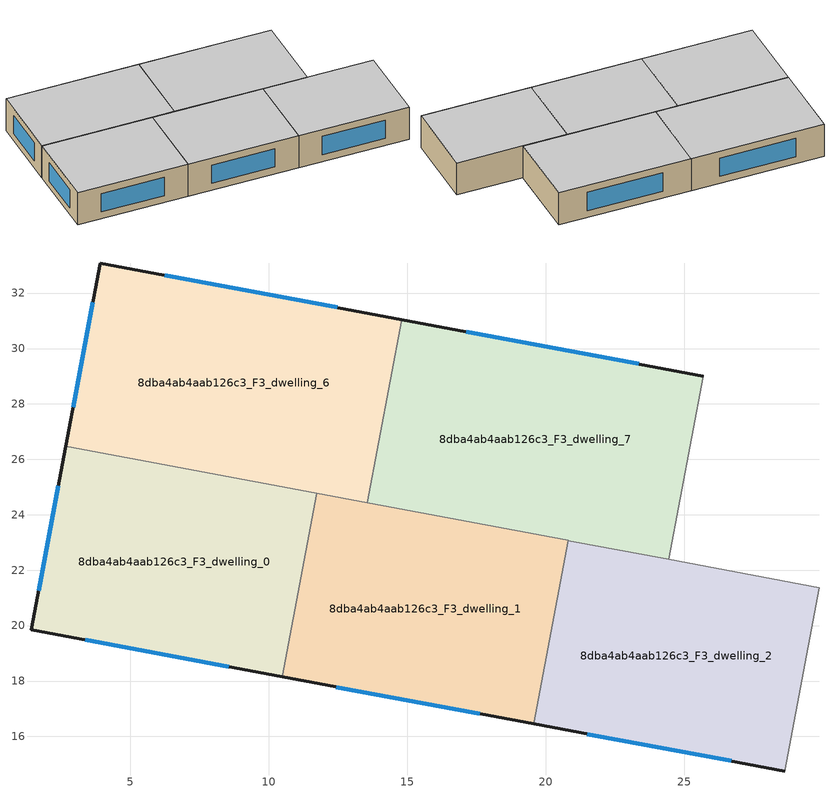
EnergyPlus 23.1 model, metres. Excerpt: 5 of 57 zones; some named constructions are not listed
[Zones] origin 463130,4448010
8dba4ab4aab126c3_F3_dwelling_0
 floor to 8dba4ab4aab126c3_F2_dwelling_0 (EU_floor_Construction): 11.74,24.77 10.5,18.15 1.43,19.84 2.68,26.47 z9
 wall outside (EU_wall_Construction): 2.68,26.47 1.43,19.84 10.5,18.15 z9:12
 wall to 8dba4ab4aab126c3_F3_dwelling_1 (EU_wall_Construction): 10.5,18.15 11.74,24.77 z9:12
 wall to 8dba4ab4aab126c3_F3_dwelling_6 (EU_wall_Construction): 11.74,24.77 2.68,26.47 z9:12
 window (EU_Window_Construction): 3.37,19.48 8.56,18.51 / 2.41,25.05 1.7,21.26 z9.64:11.36
 ceiling to 8dba4ab4aab126c3_F4_dwelling_0 (EU_floor_Construction): 10.5,18.15 11.74,24.77 2.68,26.47 1.43,19.84 z12
8dba4ab4aab126c3_F3_dwelling_1
 floor to 8dba4ab4aab126c3_F2_dwelling_1 (EU_floor_Construction): 20.81,23.07 19.57,16.45 10.5,18.15 11.74,24.77 z9
 wall outside (EU_wall_Construction): 10.5,18.15 19.57,16.45 z9:12
 wall to 8dba4ab4aab126c3_F3_dwelling_2 (EU_wall_Construction): 19.57,16.45 20.81,23.07 z9:12
 wall to 8dba4ab4aab126c3_F3_dwelling_7 (EU_wall_Construction): 20.81,23.07 13.56,24.43 z9:12
 wall to 8dba4ab4aab126c3_F3_dwelling_6 (EU_wall_Construction): 13.57,24.43 11.74,24.77 z9:12
 window (EU_Window_Construction): 12.44,17.78 17.62,16.81 z9.64:11.36
 ceiling to 8dba4ab4aab126c3_F4_dwelling_1 (EU_floor_Construction): 19.57,16.45 20.81,23.07 11.74,24.77 10.5,18.15 z12
8dba4ab4aab126c3_F3_dwelling_2
 floor to 8dba4ab4aab126c3_F2_dwelling_2 (EU_floor_Construction): 29.87,21.37 28.63,14.75 19.57,16.45 20.81,23.07 z9
 wall outside (EU_wall_Construction): 19.57,16.45 28.63,14.75 z9:12
 wall to 8dba4ab4aab126c3_F3_dwelling_3 (EU_wall_Construction): 28.63,14.75 29.87,21.37 z9:12
 wall to 8dba4ab4aab126c3_F3_dwelling_8 (EU_wall_Construction): 29.87,21.37 24.45,22.39 z9:12
 wall to 8dba4ab4aab126c3_F3_dwelling_7 (EU_wall_Construction): 24.45,22.39 20.81,23.07 z9:12
 window (EU_Window_Construction): 21.51,16.09 26.69,15.12 z9.64:11.36
 ceiling to 8dba4ab4aab126c3_F4_dwelling_2 (EU_floor_Construction): 28.63,14.75 29.87,21.37 20.81,23.07 19.57,16.45 z12
8dba4ab4aab126c3_F3_dwelling_6
 floor to 8dba4ab4aab126c3_F2_dwelling_6 (EU_floor_Construction): 14.81,31.05 13.57,24.43 2.68,26.47 3.92,33.09 z9
 wall outside (EU_wall_Construction): 14.81,31.05 3.92,33.09 2.68,26.47 z9:12
 wall to 8dba4ab4aab126c3_F3_dwelling_7 (EU_wall_Construction): 13.57,24.43 14.81,31.05 z9:12
 window (EU_Window_Construction): 3.66,31.67 2.95,27.89 / 12.48,31.48 6.25,32.65 z9.64:11.36
 ceiling to 8dba4ab4aab126c3_F4_dwelling_6 (EU_floor_Construction): 13.57,24.43 14.81,31.05 3.92,33.09 2.68,26.47 z12
8dba4ab4aab126c3_F3_dwelling_7
 floor to 8dba4ab4aab126c3_F2_dwelling_7 (EU_floor_Construction): 25.69,29.01 24.45,22.39 13.57,24.43 14.81,31.05 z9
 wall outside (EU_wall_Construction): 25.69,29.01 14.81,31.05 z9:12
 wall to 8dba4ab4aab126c3_F3_dwelling_8 (EU_wall_Construction): 24.45,22.39 25.69,29.01 z9:12
 window (EU_Window_Construction): 23.36,29.44 17.14,30.61 z9.64:11.36
 ceiling to 8dba4ab4aab126c3_F4_dwelling_7 (EU_floor_Construction): 24.45,22.39 25.69,29.01 14.81,31.05 13.57,24.43 z12
[SCHEDULE:FILE] Column Number=1; Rows to Skip at Top=0; Number of Hours of Data=8760; Column Separator=Comma; Interpolate to Timestep=No; Minutes per Item=60; Adjust Schedule for Daylight Savings=Yes
Name | File
EU_Step8_GainSchedule_8dba4ab4aab126c3_F1_dwelling_10_f000 | ../../schedules/8dba4ab4aab126c3/8dba4ab4aab126c3_F1_dwelling_10_f000_gain.csv
EU_Step8_GainSchedule_8dba4ab4aab126c3_F1_dwelling_11_f000 | ../../schedules/8dba4ab4aab126c3/8dba4ab4aab126c3_F1_dwelling_11_f000_gain.csv
EU_Step8_GainSchedule_8dba4ab4aab126c3_F2_dwelling_0_f000 | ../../schedules/8dba4ab4aab126c3/8dba4ab4aab126c3_F2_dwelling_0_f000_gain.csv
EU_Step8_GainSchedule_8dba4ab4aab126c3_F2_dwelling_1_f000 | ../../schedules/8dba4ab4aab126c3/8dba4ab4aab126c3_F2_dwelling_1_f000_gain.csv
EU_Step8_GainSchedule_8dba4ab4aab126c3_F2_dwelling_2_f000 | ../../schedules/8dba4ab4aab126c3/8dba4ab4aab126c3_F2_dwelling_2_f000_gain.csv
EU_Step8_GainSchedule_8dba4ab4aab126c3_F2_dwelling_3_f000 | ../../schedules/8dba4ab4aab126c3/8dba4ab4aab126c3_F2_dwelling_3_f000_gain.csv
EU_Step8_GainSchedule_8dba4ab4aab126c3_F2_dwelling_4_f000 | ../../schedules/8dba4ab4aab126c3/8dba4ab4aab126c3_F2_dwelling_4_f000_gain.csv
EU_Step8_GainSchedule_8dba4ab4aab126c3_F2_dwelling_5_f000 | ../../schedules/8dba4ab4aab126c3/8dba4ab4aab126c3_F2_dwelling_5_f000_gain.csv
EU_Step8_GainSchedule_8dba4ab4aab126c3_F2_dwelling_6_f000 | ../../schedules/8dba4ab4aab126c3/8dba4ab4aab126c3_F2_dwelling_6_f000_gain.csv
EU_Step8_GainSchedule_8dba4ab4aab126c3_F2_dwelling_7_f000 | ../../schedules/8dba4ab4aab126c3/8dba4ab4aab126c3_F2_dwelling_7_f000_gain.csv
EU_Step8_GainSchedule_8dba4ab4aab126c3_F2_dwelling_8_f000 | ../../schedules/8dba4ab4aab126c3/8dba4ab4aab126c3_F2_dwelling_8_f000_gain.csv
EU_Step8_GainSchedule_8dba4ab4aab126c3_F2_dwelling_9_f000 | ../../schedules/8dba4ab4aab126c3/8dba4ab4aab126c3_F2_dwelling_9_f000_gain.csv
EU_Step8_GainSchedule_8dba4ab4aab126c3_F2_dwelling_10_f000 | ../../schedules/8dba4ab4aab126c3/8dba4ab4aab126c3_F2_dwelling_10_f000_gain.csv
